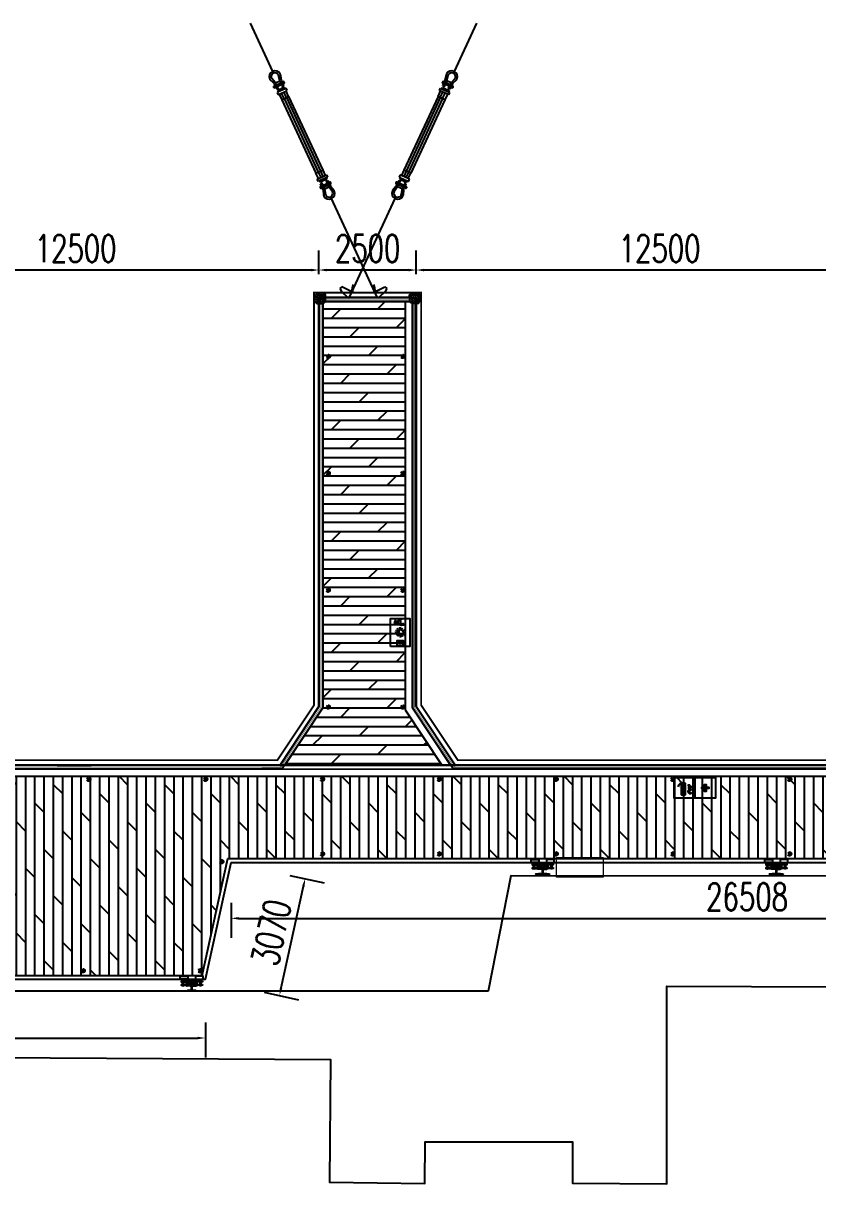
# Model space of a CAD drawing. Extents: x -18540 to 926017, y -610001 to -56924.
# Drawn here: x 58098 to 78506, y -325904 to -296112 of the extents above; entities that cross this region are included whole.
import ezdxf

# ---------------------------------------------------------------- set-up
doc = ezdxf.new("R2010")
doc.units = 0
doc.header["$LTSCALE"] = 10
doc.header["$MEASUREMENT"] = 0
doc.linetypes.add('ACAD_ISO14W100', pattern=[24, 12, -3, 0, -3, 0, -3, 0, -3])
doc.linetypes.add('CENTER', pattern=[2, 1.25, -0.25, 0.25, -0.25])
for name, color, linetype in [('AECOM-园建', 2, 'Continuous'), ('PUB_DIM', 3, 'Continuous'), ('STAIR', 2, 'Continuous'), ('W-_ANTICOLLISION防撞措施', 6, 'Continuous'), ('W-ALUMINUM_FRAME铝架', 30, 'Continuous'), ('W-FLOAT_BOWL浮筒', 253, 'Continuous'), ('W-MOUNTING固定方式', 5, 'Continuous'), ('W-PLASTIC_RAILINGS塑木栏杆', 6, 'Continuous'), ('W-STEEL_FRAME钢架', 3, 'Continuous'), ('W-WOOD_FLOOR木地板', 30, 'Continuous')]:
    doc.layers.add(name, color=color, linetype=linetype)
for name, color, linetype, lineweight in [('护舷', 40, 'Continuous', 15), ('护角', 8, 'Continuous', 9), ('文字标注', 7, 'Continuous', 18)]:
    doc.layers.add(name, color=color, linetype=linetype, lineweight=lineweight)
doc.styles.add('STANDARD_T3', font='simplex.shx', dxfattribs={"width": 0.7, "bigfont": 'gbcbig.shx'})
doc.dimstyles.new('W&&200', dxfattribs={"dimtxt": 700, "dimasz": 200, "dimexe": 500, "dimexo": 600, "dimgap": 200, "dimtad": 1, "dimdec": 0, "dimzin": 0, "dimdsep": 46, "dimtxsty": 'STANDARD_T3', "dimcen": 0.09, "dimclrd": 1, "dimclre": 1, "dimclrt": 7, "dimazin": 2, "dimtfac": 1, "dimtdec": 0, "dimtix": 1, "dimtmove": 2, "dimatfit": 3, "dimfxl": 100, "dimtolj": 1, "dimtzin": 0, "dimarcsym": 0})
pattern_1 = [(315, (-2455400.198, 1604377.926), (5.612660076, 5.612660076), []), (45, (-2455400.198, 1604377.926), (-5.612660076, 5.612660076), [])]
pattern_2 = [(315, (-2455400.198, 1604287.926), (5.612660076, 5.612660076), []), (45, (-2455400.198, 1604287.926), (-5.612660076, 5.612660076), [])]

# ---------------------------------------------------------------- blocks, each defined once
blk = doc.blocks.new('A$C9549bc64')
h = blk.add_hatch(color=256)
h.dxf.hatch_style = 1
h.paths.add_polyline_path([(184, 336), (184, 86), (284, 86)])
h = blk.add_hatch(color=256)
h.dxf.hatch_style = 1
edge = h.paths.add_edge_path()
edge.add_arc((480, 392), 108, 196.2965, 205.0439)
edge.add_arc((468, 386), 94.8, 205.0439, 214.3785)
edge.add_arc((433, 362), 52.4, 214.3785, 254.5692)
edge.add_arc((412, 285), 27.9, 18.3701, 74.5692, ccw=False)
edge.add_arc((409, 284), 30.5, -13.9571, 18.3701, ccw=False)
edge.add_arc((424, 281), 15.7, 300.4508, 346.0429, ccw=False)
edge.add_arc((420, 286), 22.4, 267.3708, 300.4508, ccw=False)
edge.add_arc((421, 296), 32, 239.8196, 267.3708, ccw=False)
edge.add_arc((436, 323), 62.7, 222.4174, 239.8196, ccw=False)
edge.add_arc((440, 326), 67.5, 205.6516, 222.4174, ccw=False)
edge.add_arc((464, 337), 94.3, 195.8057, 205.6516, ccw=False)
edge.add_arc((487, 344), 119, 187.03, 195.8057, ccw=False)
edge.add_arc((411, 335), 41.8, 167.9085, 187.03, ccw=False)
edge.add_arc((450, 326), 81.4, 154.2372, 167.9085, ccw=False)
edge = h.paths.add_edge_path()
edge.add_arc((485, 328), 120, 200.7545, 208.5371)
edge.add_arc((430, 299), 57.4, 208.5371, 219.7756)
edge.add_arc((534, 385), 192, 219.7756, 225.0173)
edge.add_arc((472, 323), 105, 225.0173, 232.1063)
edge.add_arc((422, 259), 23.7, 232.1063, 271.1094)
edge.add_arc((423, 219), 16.8, 44.3519, 91.1094, ccw=False)
edge.add_arc((421, 217), 19.2, 22.6325, 44.3519, ccw=False)
edge.add_arc((425, 218), 15.1, -1.9435, 22.6325, ccw=False)
edge.add_arc((430, 218), 10.2, 330.8057, 358.0565, ccw=False)
edge.add_arc((417, 225), 24.9, 313.4434, 330.8057, ccw=False)
edge.add_arc((422, 221), 18.4, 267.3708, 313.4434, ccw=False)
edge.add_arc((422, 238), 35.4, 234.5633, 267.3708, ccw=False)
edge.add_arc((423, 238), 35.7, 222.2933, 234.5633, ccw=False)
edge.add_arc((504, 312), 146, 216.228, 222.2933, ccw=False)
edge.add_arc((446, 269), 73.8, 192.6367, 216.228, ccw=False)
edge.add_arc((459, 272), 86.8, 170.9128, 192.6367, ccw=False)
edge = h.paths.add_edge_path()
edge.add_arc((486, 244), 121, 196.1194, 209.7614)
edge.add_arc((481, 242), 116, 209.7614, 223.6848)
edge.add_arc((436, 198), 53.4, 223.6848, 259.6161)
edge.add_arc((424, 132), 14.3, 6.3261, 79.6161, ccw=False)
edge.add_arc((420, 131), 18.6, -17.8938, 6.3261, ccw=False)
edge.add_arc((421, 131), 17.6, 317.1511, 342.1062, ccw=False)
edge.add_arc((418, 133), 20.8, 291.8893, 317.1511, ccw=False)
edge.add_arc((411, 151), 40.2, 273.7787, 291.8893, ccw=False)
edge.add_arc((411, 151), 40, 248.9125, 273.7787, ccw=False)
edge.add_arc((412, 153), 42.5, 224.8175, 248.9125, ccw=False)
edge.add_arc((407, 148), 35.5, 208.2935, 224.8175, ccw=False)
edge.add_arc((515, 206), 158, 200.4817, 208.2935, ccw=False)
edge.add_arc((433, 176), 70.6, 177.3708, 200.4817, ccw=False)
edge.add_arc((454, 175), 91.3, 157.0783, 177.3708, ccw=False)
h = blk.add_hatch(color=1)
h.dxf.hatch_style = 1
h.paths.add_polyline_path([(780, 285), (780, 355), (820, 355), (820, 285), (890, 285), (890, 245), (820, 245), (820, 175), (780, 175), (780, 245), (710, 245), (710, 285)])
for p, q in [((0, 530), (1061, 530)), ((530, 530), (530, 0))]:
    blk.add_line(p, q)
for points in [[(0, 530), (1063, 530), (1063, 0), (0, 0)], [(184, 336), (284, 336), (284, 86), (184, 86)], [(217, 401), (252, 401), (252, 336), (217, 336)]]:
    blk.add_lwpolyline(points, close=True)
for points in [[(217, 380), (171, 380), (171, 360), (217, 360)], [(184, 336), (184, 86), (284, 86), (184, 336)], [(252, 360), (291, 360), (291, 380), (252, 380)], [(369, 210), (369, 210)]]:
    blk.add_lwpolyline(points)
for points in [[(376, 362, 0.038186), (382, 346, 0.040752), (390, 333, 0.177185), (419, 312, -0.250251), (438, 294, -0.141997), (439, 277, -0.201599), (432, 267, -0.14535), (419, 264, -0.120797), (405, 268, -0.076078), (390, 280, -0.073285), (379, 297, -0.042987), (373, 312, -0.03831), (370, 329, -0.083628), (370, 343, -0.059723), (376, 362)], [(373, 286, 0.033971), (380, 271, 0.049077), (386, 262, 0.022875), (398, 249, 0.030941), (408, 240, 0.171845), (423, 235, -0.206897), (435, 230, -0.095053), (439, 224, -0.107646), (440, 218, -0.119467), (439, 213, -0.075903), (434, 207, -0.203782), (421, 202, -0.144135), (402, 209, -0.05359), (396, 214, -0.026471), (386, 226, -0.103302), (374, 253, -0.095073), (373, 286)]]:
    blk.add_lwpolyline(points, format="xyb", close=True)
at = {"color": 1}
blk.add_lwpolyline([(780, 285), (780, 355), (820, 355), (820, 285), (890, 285), (890, 245), (820, 245), (820, 175), (780, 175), (780, 245), (710, 245), (710, 285)], close=True, dxfattribs=at)
blk.add_lwpolyline([(369, 210, 0.059595), (381, 184, 0.060827), (397, 161, 0.158077), (426, 146, -0.331154), (438, 133, -0.106074), (437, 125, -0.10932), (433, 119, -0.110674), (426, 114, -0.079187), (414, 111, -0.108927), (397, 114, -0.105524), (382, 123, -0.072225), (376, 131, -0.034099), (367, 151, -0.101184), (362, 179, -0.088775), (369, 210)], format="xyb")
for centre, radius, start, end in [((206, 276), 110, 108.7959, 170.8595), ((203, 251), 113, 106.3658, 158.3757)]:
    blk.add_arc(centre, radius, start, end)
blk = doc.blocks.new('HW200a')
at = {"layer": 'W-STEEL_FRAME钢架'}
blk.add_lwpolyline([(-1440883, 1205965), (-1440803, 1205965), (-1440803, 1205953), (-1441003, 1205953), (-1441003, 1205965), (-1440923, 1205965, 0.414214), (-1440907, 1205981), (-1440907, 1206125, 0.414214), (-1440923, 1206141), (-1441003, 1206141), (-1441003, 1206153), (-1440803, 1206153), (-1440803, 1206141), (-1440883, 1206141, 0.414214), (-1440899, 1206125), (-1440899, 1205981, 0.414214)], format="xyb", close=True, dxfattribs=at)
blk = doc.blocks.new('A$C73597c6a')
h = blk.add_hatch()
h.set_pattern_fill('ANSI37', color=256, scale=5, angle=-90)
h.set_pattern_definition(pattern_1)
h.paths.add_polyline_path([(190, 358, 0.414214), (185, 353), (185, 338), (250, 338), (250, 344), (280, 344), (280, 353, 0.414214), (275, 358)])
h.paths.add_polyline_path([(275, 298, 0.414214), (280, 303), (280, 310), (250, 310), (250, 317), (185, 317), (185, 303, 0.414214), (190, 298)])
h = blk.add_hatch()
h.set_pattern_fill('ANSI37', color=256, scale=5, angle=-90)
h.set_pattern_definition(pattern_1)
h.paths.add_polyline_path([(319, 358, 0.414214), (314, 353), (314, 344), (344, 344), (344, 338), (409, 338), (409, 353, 0.414214), (404, 358)])
h.paths.add_polyline_path([(404, 298, 0.414214), (409, 303), (409, 317), (344, 317), (344, 310), (314, 310), (314, 303, 0.414214), (319, 298)])
h = blk.add_hatch()
h.set_pattern_fill('ANSI37', color=256, scale=5, angle=-90)
h.set_pattern_definition(pattern_2)
h.paths.add_polyline_path([(190, 268, 0.414214), (185, 263), (185, 248), (250, 248), (250, 254), (280, 254), (280, 263, 0.414214), (275, 268)])
h.paths.add_polyline_path([(275, 208, 0.414214), (280, 213), (280, 220), (250, 220), (250, 227), (185, 227), (185, 213, 0.414214), (190, 208)])
h = blk.add_hatch()
h.set_pattern_fill('ANSI37', color=256, scale=5, angle=-90)
h.set_pattern_definition(pattern_2)
h.paths.add_polyline_path([(319, 268, 0.414214), (314, 263), (314, 254), (344, 254), (344, 248), (409, 248), (409, 263, 0.414214), (404, 268)])
h.paths.add_polyline_path([(404, 208, 0.414214), (409, 213), (409, 227), (344, 227), (344, 220), (314, 220), (314, 213, 0.414214), (319, 208)])
for p, q in [((65, 336), (49, 336)), ((65, 319), (49, 319)), ((80, 336), (96, 336)), ((80, 319), (96, 319)), ((514, 336), (498, 336)), ((514, 319), (498, 319)), ((529, 336), (544, 336)), ((529, 319), (544, 319)), ((65, 246), (49, 246)), ((65, 229), (49, 229)), ((80, 246), (96, 246)), ((80, 229), (96, 229)), ((514, 246), (498, 246)), ((514, 229), (498, 229)), ((529, 246), (544, 246)), ((529, 229), (544, 229))]:
    blk.add_line(p, q)
for points in [[(200, 454), (200, 377), (0, 377), (0, 454)], [(25, 338), (25, 316), (255, 316), (255, 338)], [(64, 310), (51, 310), (49, 311), (49, 344), (51, 345), (64, 345), (65, 344), (65, 311)], [(65, 377), (65, 212), (80, 212), (80, 377)], [(81, 310), (94, 310), (96, 311), (96, 344), (94, 345), (81, 345), (80, 344), (80, 311)], [(165, 377), (165, 212), (180, 212), (180, 377)], [(250, 338), (250, 317), (185, 317), (185, 338)], [(280, 344), (280, 310), (250, 310), (250, 344)], [(314, 344), (314, 310), (344, 310), (344, 344)], [(569, 338), (569, 316), (339, 316), (339, 338)], [(344, 338), (344, 317), (409, 317), (409, 338)], [(394, 454), (394, 377), (594, 377), (594, 454)], [(429, 377), (429, 212), (414, 212), (414, 377)], [(512, 310), (500, 310), (498, 311), (498, 344), (500, 345), (512, 345), (514, 344), (514, 311)], [(529, 377), (529, 212), (514, 212), (514, 377)], [(530, 310), (543, 310), (544, 311), (544, 344), (543, 345), (530, 345), (529, 344), (529, 311)], [(25, 248), (25, 226), (255, 226), (255, 248)], [(64, 220), (51, 220), (49, 221), (49, 254), (51, 255), (64, 255), (65, 254), (65, 221)], [(81, 220), (94, 220), (96, 221), (96, 254), (94, 255), (81, 255), (80, 254), (80, 221)], [(471, 85), (471, 75), (121, 75), (121, 85)], [(250, 248), (250, 227), (185, 227), (185, 248)], [(280, 254), (280, 220), (250, 220), (250, 254)], [(314, 254), (314, 220), (344, 220), (344, 254)], [(569, 248), (569, 226), (339, 226), (339, 248)], [(344, 248), (344, 227), (409, 227), (409, 248)], [(512, 220), (500, 220), (498, 221), (498, 254), (500, 255), (512, 255), (514, 254), (514, 221)], [(530, 220), (543, 220), (544, 221), (544, 254), (543, 255), (530, 255), (529, 254), (529, 221)]]:
    blk.add_lwpolyline(points, close=True)
for points in [[(280, 353), (280, 303, -0.414214), (275, 298), (190, 298, -0.414214), (185, 303), (185, 353, -0.414214), (190, 358), (275, 358, -0.414214)], [(314, 353), (314, 303, 0.414214), (319, 298), (404, 298, 0.414214), (409, 303), (409, 353, 0.414214), (404, 358), (319, 358, 0.414214)], [(280, 263), (280, 213, -0.414214), (275, 208), (190, 208, -0.414214), (185, 213), (185, 263, -0.414214), (190, 268), (275, 268, -0.414214)], [(314, 263), (314, 213, 0.414214), (319, 208), (404, 208, 0.414214), (409, 213), (409, 263, 0.414214), (404, 268), (319, 268, 0.414214)]]:
    blk.add_lwpolyline(points, format="xyb", close=True)
for centre, radius, start, end in [((57, 341), 7.29, 143.1301, 216.8699), ((76, 327), 27, 161.0662, 198.9338), ((57, 314), 7.29, 143.1301, 216.8699), ((58, 341), 7.29, 323.1301, 36.8699), ((38, 327), 27, 341.0662, 18.9338), ((58, 314), 7.29, 323.1301, 36.8699), ((87, 341), 7.29, 143.1301, 216.8699), ((107, 327), 27, 161.0662, 198.9338), ((87, 314), 7.29, 143.1301, 216.8699), ((88, 341), 7.29, 323.1301, 36.8699), ((69, 327), 27, 341.0662, 18.9338), ((88, 314), 7.29, 323.1301, 36.8699), ((505, 341), 7.29, 143.1301, 216.8699), ((525, 327), 27, 161.0662, 198.9338), ((505, 314), 7.29, 143.1301, 216.8699), ((506, 341), 7.29, 323.1301, 36.8699), ((487, 327), 27, 341.0662, 18.9338), ((506, 314), 7.29, 323.1301, 36.8699), ((536, 341), 7.29, 143.1301, 216.8699), ((556, 327), 27, 161.0662, 198.9338), ((536, 314), 7.29, 143.1301, 216.8699), ((537, 341), 7.29, 323.1301, 36.8699), ((517, 327), 27, 341.0662, 18.9338), ((537, 314), 7.29, 323.1301, 36.8699), ((57, 251), 7.29, 143.1301, 216.8699), ((76, 237), 27, 161.0662, 198.9338), ((57, 224), 7.29, 143.1301, 216.8699), ((58, 251), 7.29, 323.1301, 36.8699), ((38, 237), 27, 341.0662, 18.9338), ((58, 224), 7.29, 323.1301, 36.8699), ((87, 251), 7.29, 143.1301, 216.8699), ((107, 237), 27, 161.0662, 198.9338), ((87, 224), 7.29, 143.1301, 216.8699), ((88, 251), 7.29, 323.1301, 36.8699), ((69, 237), 27, 341.0662, 18.9338), ((88, 224), 7.29, 323.1301, 36.8699), ((505, 251), 7.29, 143.1301, 216.8699), ((525, 237), 27, 161.0662, 198.9338), ((505, 224), 7.29, 143.1301, 216.8699), ((506, 251), 7.29, 323.1301, 36.8699), ((487, 237), 27, 341.0662, 18.9338), ((506, 224), 7.29, 323.1301, 36.8699), ((536, 251), 7.29, 143.1301, 216.8699), ((556, 237), 27, 161.0662, 198.9338), ((536, 224), 7.29, 143.1301, 216.8699), ((537, 251), 7.29, 323.1301, 36.8699), ((517, 237), 27, 341.0662, 18.9338), ((537, 224), 7.29, 323.1301, 36.8699)]:
    blk.add_arc(centre, radius, start, end)
at = {"layer": 'W-STEEL_FRAME钢架', "rotation": 180}
blk.add_blockref('HW200a', (-1440607, 1206238), dxfattribs=at)
blk = doc.blocks.new('A$C6f7a73f6')
blk.add_hatch(color=3).paths.add_polyline_path([(485, 384), (635, 384, 1)])
at = {"color": 5}
for p, q in [((228, 434), (240, 434)), ((228, 408), (240, 408)), ((228, 363), (240, 363)), ((228, 337), (240, 337)), ((293, 399), (305, 399)), ((293, 372), (305, 372))]:
    blk.add_line(p, q, dxfattribs=at)
at = {"color": 0, "linetype": 'ByBlock'}
blk.add_lwpolyline([(200, 634), (920, 634), (920, 134), (200, 134)], close=True, dxfattribs=at)
blk.add_lwpolyline([(200, 459), (350, 459), (350, 309), (200, 309)], close=True)
at = {"color": 6}
for points in [[(466, 384), (430, 386)], [(477, 338), (446, 320)], [(478, 432), (450, 450)], [(512, 466), (494, 496)], [(514, 304), (496, 272)], [(561, 480), (560, 516)], [(606, 468), (624, 496)], [(608, 302), (626, 272)], [(642, 336), (674, 318)], [(643, 430), (674, 448)], [(654, 384), (690, 386)], [(559, 288), (560, 256)]]:
    blk.add_lwpolyline(points, dxfattribs=at)
at = {"color": 7, "true_color": 0xffffff}
for points in [[(779, 406), (755, 384), (744, 359), (741, 347)], [(777, 349), (741, 347)], [(741, 335), (741, 339), (741, 347)], [(742, 319), (742, 323), (742, 331)], [(743, 302), (743, 307), (742, 315)], [(744, 290), (743, 294), (747, 299)], [(744, 290), (743, 298)], [(746, 335), (745, 339), (745, 347)], [(746, 319), (746, 323), (746, 331)], [(747, 303), (747, 307), (747, 315)], [(748, 290), (749, 347)], [(750, 335), (749, 339), (749, 347)], [(750, 319), (750, 323), (750, 331)], [(751, 303), (751, 307), (751, 315)], [(752, 291), (751, 299)], [(752, 291), (752, 295), (755, 299)], [(754, 335), (753, 339), (753, 348)], [(754, 319), (754, 323), (754, 331)], [(755, 303), (755, 307), (755, 315)], [(756, 291), (757, 348)], [(758, 340), (757, 344), (757, 348)], [(759, 319), (758, 323), (758, 336)], [(759, 303), (759, 307), (759, 315)], [(760, 291), (760, 299)], [(760, 291), (760, 299)], [(762, 340), (761, 344), (761, 348)], [(762, 324), (762, 328), (762, 336)], [(763, 303), (763, 308), (763, 320)], [(764, 291), (765, 348)], [(766, 340), (765, 344), (765, 348)], [(766, 324), (766, 328), (766, 336)], [(767, 308), (767, 312), (767, 320)], [(768, 291), (768, 296), (767, 304)], [(768, 291), (768, 296), (768, 300), (771, 304)], [(770, 340), (769, 344), (769, 348)], [(770, 324), (770, 328), (770, 336)], [(771, 308), (771, 312), (771, 320)], [(772, 292), (773, 349)], [(774, 340), (774, 345), (773, 349)], [(775, 324), (774, 328), (774, 336)], [(775, 308), (775, 312), (775, 320)], [(776, 292), (776, 296), (776, 304)], [(778, 503), (777, 511), (817, 525)], [(792, 374), (780, 369), (777, 357)], [(777, 357), (777, 349)], [(778, 503), (871, 504), (875, 512), (834, 522)], [(779, 406), (794, 419), (797, 435)], [(792, 374), (825, 367), (861, 373)], [(846, 441), (805, 439), (797, 435)], [(797, 435), (854, 438)], [(798, 431), (854, 434)], [(817, 440), (817, 456), (805, 456)], [(805, 439), (805, 456)], [(812, 468), (809, 456)], [(809, 456), (841, 457)], [(815, 489), (811, 484), (812, 476)], [(812, 476), (840, 478)], [(812, 468), (840, 470), (841, 457)], [(817, 529), (814, 505)], [(815, 489), (836, 486), (840, 482)], [(816, 468), (816, 477)], [(839, 502), (833, 530), (817, 529)], [(837, 453), (817, 456)], [(819, 501), (819, 489)], [(819, 489), (820, 477)], [(832, 485), (832, 477)], [(835, 502), (836, 486)], [(836, 469), (836, 478)], [(845, 454), (841, 457), (837, 453)], [(837, 453), (838, 441)], [(840, 478), (840, 482)], [(846, 441), (845, 454)], [(846, 441), (854, 438)], [(855, 418), (854, 438)], [(855, 418), (860, 406), (872, 402)], [(878, 358), (874, 370), (861, 373)], [(872, 402), (880, 403)], [(892, 411), (891, 358), (878, 358)], [(881, 394), (882, 374), (878, 358)], [(880, 411), (881, 394)], [(892, 411), (880, 411)], [(881, 394), (893, 395)], [(882, 374), (894, 375)], [(890, 366), (915, 364)], [(892, 403), (913, 404)], [(896, 403), (898, 367)], [(897, 399), (917, 400)], [(898, 371), (918, 368)], [(913, 404), (915, 364)], [(917, 400), (918, 368)]]:
    blk.add_lwpolyline(points, dxfattribs=at)
at = {"color": 5}
for centre, radius in [((311, 385), 31), ((325, 385), 6)]:
    blk.add_circle(centre, radius, dxfattribs=at)
at = {"color": 6}
blk.add_circle((560, 384), 75, dxfattribs=at)
at = {"color": 5}
for centre, start, end in [((234, 434), 0, 180), ((234, 408), 180, 0), ((234, 363), 0, 180), ((234, 337), 180, 0), ((299, 399), 0, 180), ((299, 372), 180, 0)]:
    blk.add_arc(centre, 6, start, end, dxfattribs=at)
blk = doc.blocks.new('ZFQ')
at = {"layer": 'W-WOOD_FLOOR木地板'}
h = blk.add_hatch(dxfattribs=at)
h.set_pattern_fill('DOLMIT', color=256, scale=300)
h.set_pattern_definition([(0, (-1737049.58, -2606807.6), (0, 238.122618), []), (45, (-1737049.6, -2606807.6), (-476.24491, 476.24491), [336.75638, -673.512])])
h.paths.add_polyline_path([(965, 11900), (-1150, 11900), (-1150, 1470), (-2130, 0), (1907, 0), (965, 1414)])
at = {"layer": 'W-ALUMINUM_FRAME铝架', "color": 0}
for points in [[(965, 11900), (965, 1414), (1907, 0)], [(1150, 11900), (1150, 1470), (2130, 0)]]:
    blk.add_lwpolyline(points, dxfattribs=at)
at = {"layer": 'W-STEEL_FRAME钢架'}
for points in [[(-2250, 0), (-1250, 1500), (-1250, 12000), (1250, 12000), (1250, 1500), (2250, 0)], [(-2130, 0), (-1150, 1470), (-1150, 11900), (1150, 11900), (1150, 1470), (2130, 0)]]:
    blk.add_lwpolyline(points, close=True, dxfattribs=at)
at = {"layer": 'W-STEEL_FRAME钢架', "rotation": 90}
blk.add_blockref('A$C6f7a73f6', (1218, 2846), dxfattribs=at)
blk = doc.blocks.new('*D1367')
at = {"layer": 'Defpoints', "color": 0, "transparency": 16777216}
for p in [(68194, -302448), (68194, -303155), (80694, -303155)]:
    blk.add_point(p, dxfattribs=at)
at = {"layer": 'W-STEEL_FRAME钢架', "color": 1, "lineweight": -2, "transparency": 16777216}
for p, q in [((68194, -302555), (68194, -301948)), ((80694, -302555), (80694, -301948)), ((80494, -302448), (68394, -302448))]:
    blk.add_line(p, q, dxfattribs=at)
at = {"layer": 'W-STEEL_FRAME钢架', "color": 1, "transparency": 16777216}
for points in [[(68394, -302415), (68394, -302482), (68194, -302448)], [(80494, -302415), (80494, -302482), (80694, -302448)]]:
    blk.add_solid(points, dxfattribs=at)
at = {"layer": 'W-STEEL_FRAME钢架', "color": 7, "transparency": 16777216, "insert": (74444, -301898), "char_height": 700, "attachment_point": 5, "style": 'STANDARD_T3'}
blk.add_mtext('\\A1;12500', dxfattribs=at)
blk = doc.blocks.new('*D1368')
at = {"layer": 'Defpoints', "color": 0, "transparency": 16777216}
for p in [(65694, -302448), (65694, -303155), (68194, -303155)]:
    blk.add_point(p, dxfattribs=at)
at = {"layer": 'W-STEEL_FRAME钢架', "color": 1, "lineweight": -2, "transparency": 16777216}
for p, q in [((65694, -302555), (65694, -301948)), ((68194, -302555), (68194, -301948)), ((67994, -302448), (65894, -302448))]:
    blk.add_line(p, q, dxfattribs=at)
at = {"layer": 'W-STEEL_FRAME钢架', "color": 1, "transparency": 16777216}
for points in [[(65894, -302415), (65894, -302482), (65694, -302448)], [(67994, -302415), (67994, -302482), (68194, -302448)]]:
    blk.add_solid(points, dxfattribs=at)
at = {"layer": 'W-STEEL_FRAME钢架', "color": 7, "transparency": 16777216, "insert": (66944, -301898), "char_height": 700, "attachment_point": 5, "style": 'STANDARD_T3'}
blk.add_mtext('\\A1;2500', dxfattribs=at)
blk = doc.blocks.new('*D1369')
at = {"layer": 'Defpoints', "color": 0, "transparency": 16777216}
for p in [(53194, -302448), (53194, -303155), (65694, -303155)]:
    blk.add_point(p, dxfattribs=at)
at = {"layer": 'W-STEEL_FRAME钢架', "color": 1, "lineweight": -2, "transparency": 16777216}
for p, q in [((53194, -302555), (53194, -301948)), ((65694, -302555), (65694, -301948)), ((65494, -302448), (53394, -302448))]:
    blk.add_line(p, q, dxfattribs=at)
at = {"layer": 'W-STEEL_FRAME钢架', "color": 1, "transparency": 16777216}
for points in [[(53394, -302415), (53394, -302482), (53194, -302448)], [(65494, -302415), (65494, -302482), (65694, -302448)]]:
    blk.add_solid(points, dxfattribs=at)
at = {"layer": 'W-STEEL_FRAME钢架', "color": 7, "transparency": 16777216, "insert": (59444, -301898), "char_height": 700, "attachment_point": 5, "style": 'STANDARD_T3'}
blk.add_mtext('\\A1;12500', dxfattribs=at)
blk = doc.blocks.new('*D1362')
at = {"layer": 'Defpoints', "color": 0, "transparency": 16777216}
for p in [(49478, -320655), (62778, -320655), (62778, -322162)]:
    blk.add_point(p, dxfattribs=at)
at = {"layer": 'W-STEEL_FRAME钢架', "color": 1, "lineweight": -2, "transparency": 16777216}
for p, q in [((49478, -321762), (49478, -322662)), ((62778, -321762), (62778, -322662)), ((49678, -322162), (62578, -322162))]:
    blk.add_line(p, q, dxfattribs=at)
at = {"layer": 'W-STEEL_FRAME钢架', "color": 1, "transparency": 16777216}
for points in [[(49678, -322128), (49678, -322195), (49478, -322162)], [(62578, -322128), (62578, -322195), (62778, -322162)]]:
    blk.add_solid(points, dxfattribs=at)
at = {"layer": 'W-STEEL_FRAME钢架', "color": 7, "transparency": 16777216, "insert": (56128, -321612), "char_height": 700, "attachment_point": 5, "style": 'STANDARD_T3'}
blk.add_mtext('\\A1;13300', dxfattribs=at)
blk = doc.blocks.new('*D1363')
at = {"layer": 'Defpoints', "color": 0, "transparency": 16777216}
for p in [(63436, -317656), (89944, -317655), (89944, -319090)]:
    blk.add_point(p, dxfattribs=at)
at = {"layer": 'W-STEEL_FRAME钢架', "color": 1, "lineweight": -2, "transparency": 16777216}
for p, q in [((63436, -318690), (63436, -319590)), ((89944, -318690), (89944, -319590)), ((63636, -319090), (89744, -319090))]:
    blk.add_line(p, q, dxfattribs=at)
at = {"layer": 'W-STEEL_FRAME钢架', "color": 1, "transparency": 16777216}
for points in [[(63636, -319057), (63636, -319124), (63436, -319090)], [(89744, -319056), (89744, -319123), (89944, -319090)]]:
    blk.add_solid(points, dxfattribs=at)
at = {"layer": 'W-STEEL_FRAME钢架', "color": 7, "transparency": 16777216, "insert": (76690, -318540), "char_height": 700, "attachment_point": 5, "rotation": 0.0018, "style": 'STANDARD_T3'}
blk.add_mtext('\\A1;26508', dxfattribs=at)
blk = doc.blocks.new('*D1364')
at = {"layer": 'Defpoints', "color": 0, "transparency": 16777216}
for p in [(63436, -317656), (65338, -318073), (62778, -320655)]:
    blk.add_point(p, dxfattribs=at)
at = {"layer": 'W-STEEL_FRAME钢架', "color": 1, "lineweight": -2, "transparency": 16777216}
for p, q in [((64947, -317987), (65826, -318180)), ((64723, -320877), (65295, -318268)), ((64289, -320986), (65169, -321179))]:
    blk.add_line(p, q, dxfattribs=at)
at = {"layer": 'W-STEEL_FRAME钢架', "color": 1, "transparency": 16777216}
for points in [[(65262, -318261), (65327, -318275), (65338, -318073)], [(64690, -320870), (64755, -320884), (64680, -321072)]]:
    blk.add_solid(points, dxfattribs=at)
at = {"layer": 'W-STEEL_FRAME钢架', "color": 7, "transparency": 16777216, "insert": (64472, -319455), "char_height": 700, "attachment_point": 5, "rotation": 77.6347, "style": 'STANDARD_T3'}
blk.add_mtext('\\A1;3070', dxfattribs=at)
blk = doc.blocks.new('护角')
at = {"layer": '护角', "linetype": 'Continuous', "lineweight": 0}
h = blk.add_hatch(dxfattribs=at)
h.set_pattern_fill('ANGLE', color=40, scale=5, angle=45)
h.set_pattern_definition([(45, (0, 0), (-24.6957, 24.6957), [25.4, -9.525]), (135, (0, 0), (-24.6957, -24.6957), [25.4, -9.525])])
h.paths.add_polyline_path([(229, 177, 0.414214), (177, 229), (0, 229), (0, 100, 0.414214), (100, 0), (229, 0)])
h.paths.add_polyline_path([(177, 280), (67, 280), (0, 229), (177, 229)])
h.paths.add_polyline_path([(177, 280), (177, 229, -0.414214), (229, 177), (280, 177, 0.414214)])
h.paths.add_polyline_path([(280, 177), (229, 177), (229, 0), (280, 65)])
at = {"layer": '护角', "color": 40, "linetype": 'Continuous', "lineweight": 0}
for p, q in [((0, 229), (67, 280)), ((0, 229), (0, 100)), ((177, 229), (0, 229)), ((67, 280), (177, 280)), ((100, 0), (229, 0)), ((177, 229), (177, 280)), ((229, 177), (229, 0)), ((229, 177), (280, 177)), ((229, 0), (280, 65)), ((280, 177), (280, 65))]:
    blk.add_line(p, q, dxfattribs=at)
at = {"layer": '护角', "color": 1, "linetype": 'CENTER', "ltscale": 0.2}
for p, q in [((224, 229), (235, 229)), ((229, 224), (229, 235))]:
    blk.add_line(p, q, dxfattribs=at)
at = {"layer": '护角', "color": 40, "linetype": 'Continuous', "lineweight": 0}
for centre, radius, start, end in [((100, 100), 100, 180, 270), ((177, 177), 103, 0, 90), ((177, 177), 52.2, 0, 90)]:
    blk.add_arc(centre, radius, start, end, dxfattribs=at)
blk = doc.blocks.new('A$Cfe1adb12')
at = {"layer": '护舷', "rotation": 320.3357902113834}
blk.add_blockref('护角', (0, 179), dxfattribs=at)

msp = doc.modelspace()

# ---------------------------------------------------------------- hatches: boundary and pattern name
at = {"layer": 'W-WOOD_FLOOR木地板'}
h = msp.add_hatch(dxfattribs=at)
h.set_pattern_fill('DOLMIT', color=256, scale=300, angle=90)
h.set_pattern_definition([(90, (-1705612.57, -2916432.7), (-238.122618, 1e-14), []), (135, (-1705612.57, -2916432.7), (-476.24491, -476.24491), [336.75638, -673.512])])
h.paths.add_polyline_path([(89846.5, -315440.3), (43111.9, -315440.3), (44175.1, -318168.9), (46490.4, -317558.6), (49578.5, -317249.3), (49578.5, -320555.3), (62698, -320555.3), (63355.5, -317556.1), (89846.5, -317555.3)])

# ---------------------------------------------------------------- linework, layer by layer
msp.add_lwpolyline([(53028.4, -322634.7), (65992, -322717.5), (65963.7, -325864.7), (68411.7, -325894.9), (68424.9, -324824.5), (72203.4, -324826.3), (72202.9, -325888.6), (74626, -325904.1), (74626.6, -320831.2), (87672.5, -320885.5), (87712.2, -323043), (87705.9, -323451.9), (89164.9, -323460.1), (89164.6, -323505.4), (91714.6, -323838.3), (99518.8, -318943.4), (100342.9, -317141.9), (98889.7, -317060.3), (97466.5, -317227.5), (96282.1, -317719.6), (95123.7, -318005.8), (70617.8, -317995.5), (70043.9, -320957.9), (49050, -320957.9)])
at = {"layer": 'AECOM-园建'}
for p, q in [((63928.5, -296112.4), (64501.8, -297350.2)), ((69739.4, -296112.4), (69166.1, -297350.2)), ((64648.6, -297877.2), (64619.6, -297890.6)), ((64619.6, -297890.6), (64646.5, -297948.7)), ((64661.8, -297828.5), (64632.4, -297842.1)), ((64632.4, -297842.1), (64648.6, -297877.2)), ((64643.4, -297789.8), (64661.8, -297828.5)), ((64823.3, -297796), (64648.5, -297877)), ((64777.9, -297774.7), (64661.8, -297828.5)), ((64675.6, -297935.2), (64850.2, -297854)), ((64777.9, -297774.7), (64760, -297735.7)), ((64807.3, -297761.1), (64777.9, -297774.7)), ((64823.3, -297796), (64807.3, -297761.1)), ((64852.7, -297782.5), (64823.3, -297796)), ((64850.3, -297854.2), (64879.5, -297840.7)), ((64915.6, -297994.4), (64850.3, -297854.2)), ((64879.5, -297840.7), (64852.7, -297782.5)), ((68752.4, -297994.4), (68817.6, -297854.2)), ((68788.4, -297840.7), (68815.3, -297782.5)), ((68817.6, -297854.2), (68788.4, -297840.7)), ((68815.3, -297782.5), (68844.6, -297796)), ((68992.4, -297935.2), (68817.7, -297854)), ((68844.6, -297796), (68860.6, -297761.1)), ((68844.6, -297796), (69019.4, -297877)), ((68860.6, -297761.1), (68890, -297774.7)), ((68890, -297774.7), (68908, -297735.7)), ((68890, -297774.7), (69006.2, -297828.5)), ((69024.5, -297789.8), (69006.2, -297828.5)), ((69006.2, -297828.5), (69035.6, -297842.1)), ((69035.6, -297842.1), (69019.4, -297877.2)), ((69019.4, -297877.2), (69048.3, -297890.6)), ((69048.3, -297890.6), (69021.4, -297948.7)), ((64646.5, -297948.7), (64675.6, -297935.2)), ((64675.6, -297935.2), (64740.4, -298075)), ((64740.4, -298075), (64915.6, -297994.4)), ((64740.4, -298075), (65615.5, -299962.1)), ((64798.9, -298048.1), (65673.8, -299935.3)), ((64857.3, -298021.2), (65732.2, -299908.4)), ((64915.6, -297994.4), (65790.6, -299881.6)), ((68752.4, -297994.4), (67877.3, -299881.6)), ((68810.6, -298021.2), (67935.7, -299908.4)), ((68869, -298048.1), (67994.1, -299935.3)), ((68927.5, -298075), (68052.5, -299962.1)), ((68927.5, -298075), (68752.4, -297994.4)), ((68992.4, -297935.2), (68927.5, -298075)), ((69021.4, -297948.7), (68992.4, -297935.2)), ((65615.5, -299962.1), (65790.1, -299880.5)), ((65680.2, -300101.9), (65615.5, -299962.1)), ((65790.1, -299880.5), (65855, -300020.9)), ((67877.8, -299880.5), (67812.9, -300020.9)), ((68052.5, -299962.1), (67877.8, -299880.5)), ((67987.7, -300101.9), (68052.5, -299962.1)), ((65651.2, -300115.4), (65680.2, -300101.9)), ((65678.1, -300173.5), (65651.2, -300115.4)), ((65707.1, -300160), (65678.1, -300173.5)), ((65680.2, -300101.9), (65855.1, -300021.1)), ((65723.4, -300195), (65707.1, -300160)), ((65882, -300079.1), (65707.2, -300160.2)), ((65752.8, -300181.4), (65723.4, -300195)), ((65735.4, -300236.6), (65770.4, -300220.4)), ((65802.4, -300380.9), (65735.4, -300236.6)), ((65868.9, -300127.5), (65752.8, -300181.4)), ((65770.4, -300220.4), (65752.8, -300181.4)), ((65855, -300020.9), (65884.1, -300007.3)), ((65898.2, -300113.8), (65868.9, -300127.5)), ((65868.9, -300127.5), (65887.1, -300166.4)), ((65911.2, -300065.4), (65882, -300079.1)), ((65882, -300079.1), (65898.2, -300113.8)), ((65884.1, -300007.3), (65911.2, -300065.4)), ((67783.8, -300007.3), (67756.7, -300065.4)), ((67756.7, -300065.4), (67785.9, -300079.1)), ((67785.9, -300079.1), (67769.7, -300113.8)), ((67769.7, -300113.8), (67799, -300127.5)), ((67799, -300127.5), (67780.9, -300166.4)), ((67812.9, -300020.9), (67783.8, -300007.3)), ((67785.9, -300079.1), (67960.7, -300160.2)), ((67799, -300127.5), (67915.2, -300181.4)), ((67987.7, -300101.9), (67812.8, -300021.1)), ((67865.6, -300380.9), (67932.5, -300236.6)), ((67897.5, -300220.4), (67915.2, -300181.4)), ((67932.5, -300236.6), (67897.5, -300220.4)), ((67915.2, -300181.4), (67944.6, -300195)), ((67944.6, -300195), (67960.8, -300160)), ((67960.8, -300160), (67989.8, -300173.5)), ((68016.7, -300115.4), (67987.7, -300101.9)), ((67989.8, -300173.5), (68016.7, -300115.4)), ((67188.4, -303147.5), (66014.4, -300612.5)), ((66479.5, -303147.5), (67653.6, -300612.5)), ((66281.1, -302881.7), (66233.6, -302922.4)), ((66233.6, -302922.4), (66274.8, -303002.6)), ((66539.8, -303004.5), (66281.1, -302881.7)), ((66513.8, -302973), (66515.3, -302967.2)), ((66537.1, -302992.3), (66513.8, -302973)), ((66515.3, -302967.2), (66542.4, -302975.8)), ((66570, -302820.6), (66536.5, -302935)), ((66536.5, -302935), (66559.5, -302961.9)), ((66563.6, -302981.3), (66537.1, -302992.3)), ((66542.4, -302975.8), (66561.7, -302990.8)), ((66559.5, -302961.9), (66563.6, -302981.3)), ((67097.9, -302820.6), (67131.5, -302935)), ((67108.4, -302961.9), (67104.4, -302981.3)), ((67104.4, -302981.3), (67130.8, -302992.3)), ((67125.5, -302975.8), (67106.3, -302990.8)), ((67131.5, -302935), (67108.4, -302961.9)), ((67152.6, -302967.2), (67125.5, -302975.8)), ((67128.1, -303004.5), (67386.9, -302881.7)), ((67130.8, -302992.3), (67154.2, -302973)), ((67154.2, -302973), (67152.6, -302967.2)), ((67386.9, -302881.7), (67434.3, -302922.4)), ((67434.3, -302922.4), (67393.1, -303002.6)), ((66274.8, -303002.6), (66448.3, -303163.1)), ((66448.3, -303163.1), (66479.5, -303147.5)), ((66554, -303004.4), (66539.8, -303004.5)), ((66561.7, -302990.8), (66554, -303004.4)), ((67106.3, -302990.8), (67114, -303004.4)), ((67114, -303004.4), (67128.1, -303004.5)), ((67219.6, -303163.1), (67188.4, -303147.5)), ((67393.1, -303002.6), (67219.6, -303163.1))]:
    msp.add_line(p, q, dxfattribs=at)
at = {"layer": 'AECOM-园建', "color": 7}
for p, q in [((64541.5, -297661.7), (64435.7, -297556.4)), ((64575.3, -297642.7), (64479.8, -297534.8)), ((64691.7, -297589.3), (64656.9, -297449.7)), ((64691.6, -297588.9), (64759.8, -297736.2)), ((64728.2, -297576.3), (64702.2, -297430.3)), ((64794.8, -297720), (64728.2, -297576.3)), ((68873.2, -297720), (68939.7, -297576.3)), ((68976.3, -297588.9), (68908.1, -297736.2)), ((68939.7, -297576.3), (68965.7, -297430.3)), ((68976.2, -297589.3), (69011, -297449.7)), ((69092.6, -297642.7), (69188.1, -297534.8)), ((69126.4, -297661.7), (69232.2, -297556.4)), ((64541.5, -297661.7), (64608.4, -297806.1)), ((64643.4, -297789.8), (64575.3, -297642.7)), ((64608.4, -297806.1), (64643.4, -297789.8)), ((64759.8, -297736.2), (64794.8, -297720)), ((68908.1, -297736.2), (68873.2, -297720)), ((69024.5, -297789.8), (69092.6, -297642.7)), ((69059.6, -297806.1), (69024.5, -297789.8)), ((69126.4, -297661.7), (69059.6, -297806.1)), ((65770.4, -300220.4), (65838.7, -300367.4)), ((65886.6, -300166.2), (65921.5, -300150)), ((65954.9, -300313.4), (65886.6, -300166.2)), ((65921.5, -300150), (65988.2, -300293.6)), ((65988.2, -300293.6), (66082.8, -300407.8)), ((67679.8, -300293.6), (67585.1, -300407.8)), ((67746.4, -300150), (67679.8, -300293.6)), ((67713, -300313.4), (67781.4, -300166.2)), ((67781.4, -300166.2), (67746.4, -300150)), ((67897.5, -300220.4), (67829.2, -300367.4)), ((65802.4, -300380.9), (65814.5, -300529.7)), ((65838.7, -300367.4), (65859.4, -300510)), ((65954.7, -300313.1), (66038.8, -300429.8)), ((67713.3, -300313.1), (67629.2, -300429.8)), ((67829.2, -300367.4), (67808.5, -300510)), ((67865.6, -300380.9), (67853.5, -300529.7))]:
    msp.add_line(p, q, dxfattribs=at)
at = {"layer": 'AECOM-园建', "color": 6}
for p, q in [((64536, -297725.1), (64771.6, -297616)), ((69131.9, -297725.1), (68896.3, -297616)), ((64559, -297765), (64797.7, -297653.5)), ((69108.9, -297765), (68870.2, -297653.5)), ((65734.9, -300300.8), (65974.2, -300190.7)), ((65750.5, -300344.1), (65985.9, -300234.8)), ((67917.5, -300344.1), (67682, -300234.8)), ((67933, -300300.8), (67693.7, -300190.7))]:
    msp.add_line(p, q, dxfattribs=at)
at = {"layer": 'AECOM-园建', "color": 4}
for p, q in [((64575.3, -297642.7), (64691.6, -297588.9)), ((69092.6, -297642.7), (68976.3, -297588.9)), ((64690.9, -297815), (64707, -297849.9)), ((64798.9, -298048.1), (64734.1, -297908)), ((64749.2, -297788), (64765.4, -297822.9)), ((64857.3, -298021.2), (64792.3, -297880.9)), ((68810.6, -298021.2), (68875.6, -297880.9)), ((68869, -298048.1), (68933.9, -297908)), ((68918.7, -297788), (68902.6, -297822.9)), ((68977, -297815), (68960.9, -297849.9)), ((65673.7, -299934.9), (65738.7, -300074.9)), ((65732.2, -299908.4), (65796.9, -300048)), ((67935.7, -299908.4), (67871.1, -300048)), ((67994.2, -299934.9), (67929.3, -300074.9)), ((65781.9, -300167.9), (65765.7, -300133)), ((65840.2, -300140.8), (65824, -300106)), ((67827.8, -300140.8), (67843.9, -300106)), ((67886.1, -300167.9), (67902.2, -300133)), ((65838.7, -300367.4), (65954.9, -300313.4)), ((67829.2, -300367.4), (67713, -300313.4))]:
    msp.add_line(p, q, dxfattribs=at)
at = {"layer": 'AECOM-园建', "color": 7}
for centre, radius, start, end in [((64564.9, -297486.3), 150, 28.19299, 200.23245), ((64471, -297520.9), 50, 200.23245, 225.10725), ((64564.9, -297486.3), 100, 29.37851, 197.86824), ((64517.3, -297501.7), 50, 197.86824, 221.50455), ((64608.4, -297461.8), 50, 13.97629, 29.37851), ((64653, -297439.1), 50, 10.09241, 28.19299), ((69014.9, -297439.1), 50, 151.80701, 169.90759), ((69103.1, -297486.3), 150, 339.76755, 151.80701), ((69059.5, -297461.8), 50, 150.62149, 166.02371), ((69103.1, -297486.3), 100, 342.13176, 150.62149), ((69150.7, -297501.7), 50, 318.49545, 342.13176), ((69196.9, -297520.9), 50, 314.89275, 339.76755), ((65864.3, -300525.7), 50, 184.64598, 209.52078), ((65951.3, -300476.4), 150, 209.52078, 21.56024), ((65908.9, -300502.8), 50, 188.24867, 211.88499), ((65951.3, -300476.4), 100, 211.88499, 20.37471), ((65998.2, -300459), 50, 20.37471, 35.77694), ((66044.3, -300439.7), 50, 21.56024, 39.66082), ((67716.6, -300476.4), 150, 158.43976, 330.47922), ((67623.6, -300439.7), 50, 140.33918, 158.43976), ((67716.6, -300476.4), 100, 159.62529, 328.11501), ((67669.7, -300459), 50, 144.22306, 159.62529), ((67759.1, -300502.8), 50, 328.11501, 351.75133), ((67803.6, -300525.7), 50, 330.47922, 355.35402)]:
    msp.add_arc(centre, radius, start, end, dxfattribs=at)
at = {"layer": 'AECOM-园建', "color": 6}
for centre, radius, start, end in [((64784.5, -297634.9), 22.9, 305.46612, 125.22233), ((68883.5, -297634.9), 22.9, 54.77767, 234.53388), ((64547.5, -297745), 23, 119.97776, 299.97776), ((69120.4, -297745), 23, 240.02224, 60.02224), ((65979.8, -300212.9), 22.9, 284.5309, 104.28711), ((67688.1, -300212.9), 22.9, 75.71289, 255.4691), ((65742.7, -300322.5), 23, 109.77547, 289.77547), ((67925.3, -300322.5), 23, 250.22453, 70.22453)]:
    msp.add_arc(centre, radius, start, end, dxfattribs=at)
at = {"layer": 'PUB_DIM', "color": 3, "linetype": 'ACAD_ISO14W100'}
for p, q in [((65970.5, -304690), (65884.6, -304638.9)), ((65956.9, -304623.7), (65898, -304704.5)), ((67885.4, -304690), (67799.5, -304638.9)), ((67871.8, -304623.7), (67812.9, -304704.5)), ((65970.5, -307690), (65884.6, -307638.9)), ((65956.9, -307623.7), (65898, -307704.5)), ((67885.4, -307690), (67799.5, -307638.9)), ((67871.8, -307623.7), (67812.9, -307704.5)), ((65970.5, -310690), (65884.6, -310638.9)), ((65956.9, -310623.7), (65898, -310704.5)), ((67885.4, -310690), (67799.5, -310638.9)), ((67871.8, -310623.7), (67812.9, -310704.5)), ((65970.5, -313690), (65884.6, -313638.9)), ((65956.9, -313623.7), (65898, -313704.5)), ((67885.4, -313690), (67799.5, -313638.9)), ((67871.8, -313623.7), (67812.9, -313704.5)), ((59820.5, -315544.8), (59734.6, -315493.7)), ((59806.9, -315478.6), (59748, -315559.4)), ((62820.5, -315544.8), (62734.6, -315493.7)), ((62806.9, -315478.6), (62748, -315559.4)), ((65820.5, -315544.8), (65734.6, -315493.7)), ((65806.9, -315478.6), (65748, -315559.4)), ((68820.5, -315544.8), (68734.6, -315493.7)), ((68806.9, -315478.6), (68748, -315559.4)), ((71820.5, -315544.8), (71734.6, -315493.7)), ((71806.9, -315478.6), (71748, -315559.4)), ((74820.5, -315544.8), (74734.6, -315493.7)), ((74806.9, -315478.6), (74748, -315559.4)), ((77820.5, -315544.8), (77734.6, -315493.7)), ((77806.9, -315478.6), (77748, -315559.4)), ((65820.5, -317408.6), (65734.6, -317459.7)), ((65806.9, -317474.8), (65748, -317394)), ((68820.5, -317408.6), (68734.6, -317459.7)), ((68806.9, -317474.8), (68748, -317394)), ((71820.5, -317408.6), (71734.6, -317459.7)), ((71806.9, -317474.8), (71748, -317394)), ((74820.5, -317408.6), (74734.6, -317459.7)), ((74806.9, -317474.8), (74748, -317394)), ((77820.5, -317408.6), (77734.6, -317459.7)), ((77806.9, -317474.8), (77748, -317394)), ((63232.4, -317609.2), (63146.5, -317660.4)), ((63218.8, -317675.5), (63159.9, -317594.7)), ((59675.2, -320408.5), (59589.3, -320459.6)), ((59661.6, -320474.7), (59602.7, -320393.9)), ((62675.2, -320408.5), (62589.3, -320459.6)), ((62661.6, -320474.7), (62602.7, -320393.9))]:
    msp.add_line(p, q, dxfattribs=at)
for centre in [(65927.6, -304664.3), (67842.5, -304664.3), (65927.6, -307664.3), (67842.5, -307664.3), (65927.6, -310664.3), (67842.5, -310664.3), (65927.6, -313664.3), (67842.5, -313664.3), (59777.6, -315519.1), (62777.6, -315519.1), (65777.6, -315519.1), (68777.6, -315519.1), (71777.6, -315519.1), (74777.6, -315519.1), (77777.6, -315519.1), (65777.6, -317434.3), (68777.6, -317434.3), (71777.6, -317434.3), (74777.6, -317434.3), (77777.6, -317434.3), (63189.5, -317635), (59632.3, -320434.2), (62632.3, -320434.2)]:
    msp.add_circle(centre, 50, dxfattribs=at)
at = {"layer": 'STAIR'}
msp.add_line((64693.5, -315155.3), (69193.5, -315155.3), dxfattribs=at)
at = {"layer": 'W-_ANTICOLLISION防撞措施', "color": 5, "const_width": 50}
msp.add_lwpolyline([(90071.5, -317780.3), (90071.5, -315030.3), (84260.4, -315030.3), (83318.5, -313617.4), (83318.5, -303030.3), (80568.5, -303030.3), (80568.5, -313617.4), (79626.6, -315030.3), (69260.4, -315030.3), (68318.5, -313617.4), (68318.5, -303030.3), (65568.5, -303030.3), (65568.5, -313617.4), (64626.6, -315030.3), (54268.8, -315030.3)], dxfattribs=at)
at = {"layer": 'W-ALUMINUM_FRAME铝架', "color": 0}
for points in [[(34650, -323640.5), (43033.7, -315256.9), (89846.5, -315255.3)], [(34780.8, -323771.4), (43111.9, -315440.3), (89846.5, -315440.3)]]:
    msp.add_lwpolyline(points, dxfattribs=at)
at = {"layer": 'W-PLASTIC_RAILINGS塑木栏杆', "ltscale": 0.5, "const_width": 10}
msp.add_lwpolyline([(89896.5, -317592.3), (89896.5, -315205.3), (84166.8, -315205.3), (83143.5, -313670.4), (83143.5, -303205.3), (80743.5, -303205.3), (80743.5, -313670.4), (79720.3, -315205.3), (69166.8, -315205.3), (68143.5, -313670.4), (68143.5, -303205.3), (65743.5, -303205.3), (65743.5, -313670.4), (64720.3, -315205.3), (54155.7, -315188.1)], dxfattribs=at)
at = {"layer": 'W-STEEL_FRAME钢架'}
for points in [[(49478.5, -320655.3), (62778.5, -320655.3), (63436, -317656.1), (89943.5, -317655.3), (89943.5, -315155.3), (84193.5, -315155.3), (83193.5, -313655.3), (83193.5, -303155.3), (80693.5, -303155.3), (80693.5, -313655.3), (79693.5, -315155.3), (69193.5, -315155.3), (68193.5, -313655.3), (68193.5, -303155.3), (65693.5, -303155.3), (65693.5, -313655.3), (64693.5, -315155.3), (54193.9, -315155.3)], [(49578.5, -320555.3), (62698, -320555.3), (63355.5, -317556.1), (89843.5, -317555.3), (89843.5, -315255.3), (84140, -315255.3), (83093.5, -313685.5), (83093.5, -303255.3), (80793.5, -303255.3), (80793.5, -313685.5), (79747.1, -315255.3), (69140, -315255.3), (68093.5, -313685.5), (68093.5, -303255.3), (65793.5, -303255.3), (65793.5, -313685.5), (64747.1, -315255.3), (54140.4, -315255.3)]]:
    msp.add_lwpolyline(points, dxfattribs=at)
at = {"layer": '文字标注'}
msp.add_lwpolyline([(71795.2, -317529.6), (72995.2, -317529.6), (72995.2, -318029.6), (71795.2, -318029.6)], close=True, dxfattribs=at)

# ---------------------------------------------------------------- block references
at = {"rotation": 128.8989538612547}
msp.add_blockref('A$Cfe1adb12', (66005.5, -303205.4), dxfattribs=at)
at = {"xscale": -1, "rotation": 231.1010461387453}
msp.add_blockref('A$Cfe1adb12', (67878.3, -303205.4), dxfattribs=at)
msp.add_blockref('ZFQ', (66943.5, -315155.3))
at = {"layer": 'W-FLOAT_BOWL浮筒'}
msp.add_blockref('A$C9549bc64', (74817.6, -316005.8), dxfattribs=at)
at = {"layer": 'W-MOUNTING固定方式'}
for p in [(71143.5, -318032.6), (77143.5, -318032.6), (62129.8, -321032.6)]:
    msp.add_blockref('A$C73597c6a', p, dxfattribs=at)

# ---------------------------------------------------------------- dimensions: what is measured, and where the dimension line sits
at = {"layer": 'W-STEEL_FRAME钢架'}
for base, p1, p2, picture, middle in [((53193.9, -302448.2), (65693.5, -303155.3), (53193.9, -303155.3), '*D1369', (59443.7, -301898.2)), ((65693.5, -302448.2), (68193.5, -303155.3), (65693.5, -303155.3), '*D1368', (66943.5, -301898.2)), ((68193.5, -302448.2), (80693.5, -303155.3), (68193.5, -303155.3), '*D1367', (74443.5, -301898.2))]:
    dim = msp.add_linear_dim(base=base, p1=p1, p2=p2, dimstyle='W&&200', override={"dimfxl": 400, "dimfxlon": 1}, dxfattribs=at)
    dim.commit()
    dim.dimension.update_dxf_attribs({"geometry": picture, "text_midpoint": middle})
for p1, p2, distance, picture, middle in [((62778.5, -320655.3), (63436, -317656.1), -1946.8, '*D1364', (64471.6, -319454.8)), ((63435.9979, -317656.0835), (89943.5409, -317655.2648), -1434.3808, '*D1363', (76689.7967, -318540.0549)), ((49478.5, -320655.3), (62778.5, -320655.3), -1506.5, '*D1362', (56128.5, -321611.7))]:
    dim = msp.add_aligned_dim(p1=p1, p2=p2, distance=distance, dimstyle='W&&200', override={"dimfxl": 400, "dimfxlon": 1}, dxfattribs=at)
    dim.commit()
    dim.dimension.update_dxf_attribs({"geometry": picture, "text_midpoint": middle})

doc.saveas('drawing.dxf')
